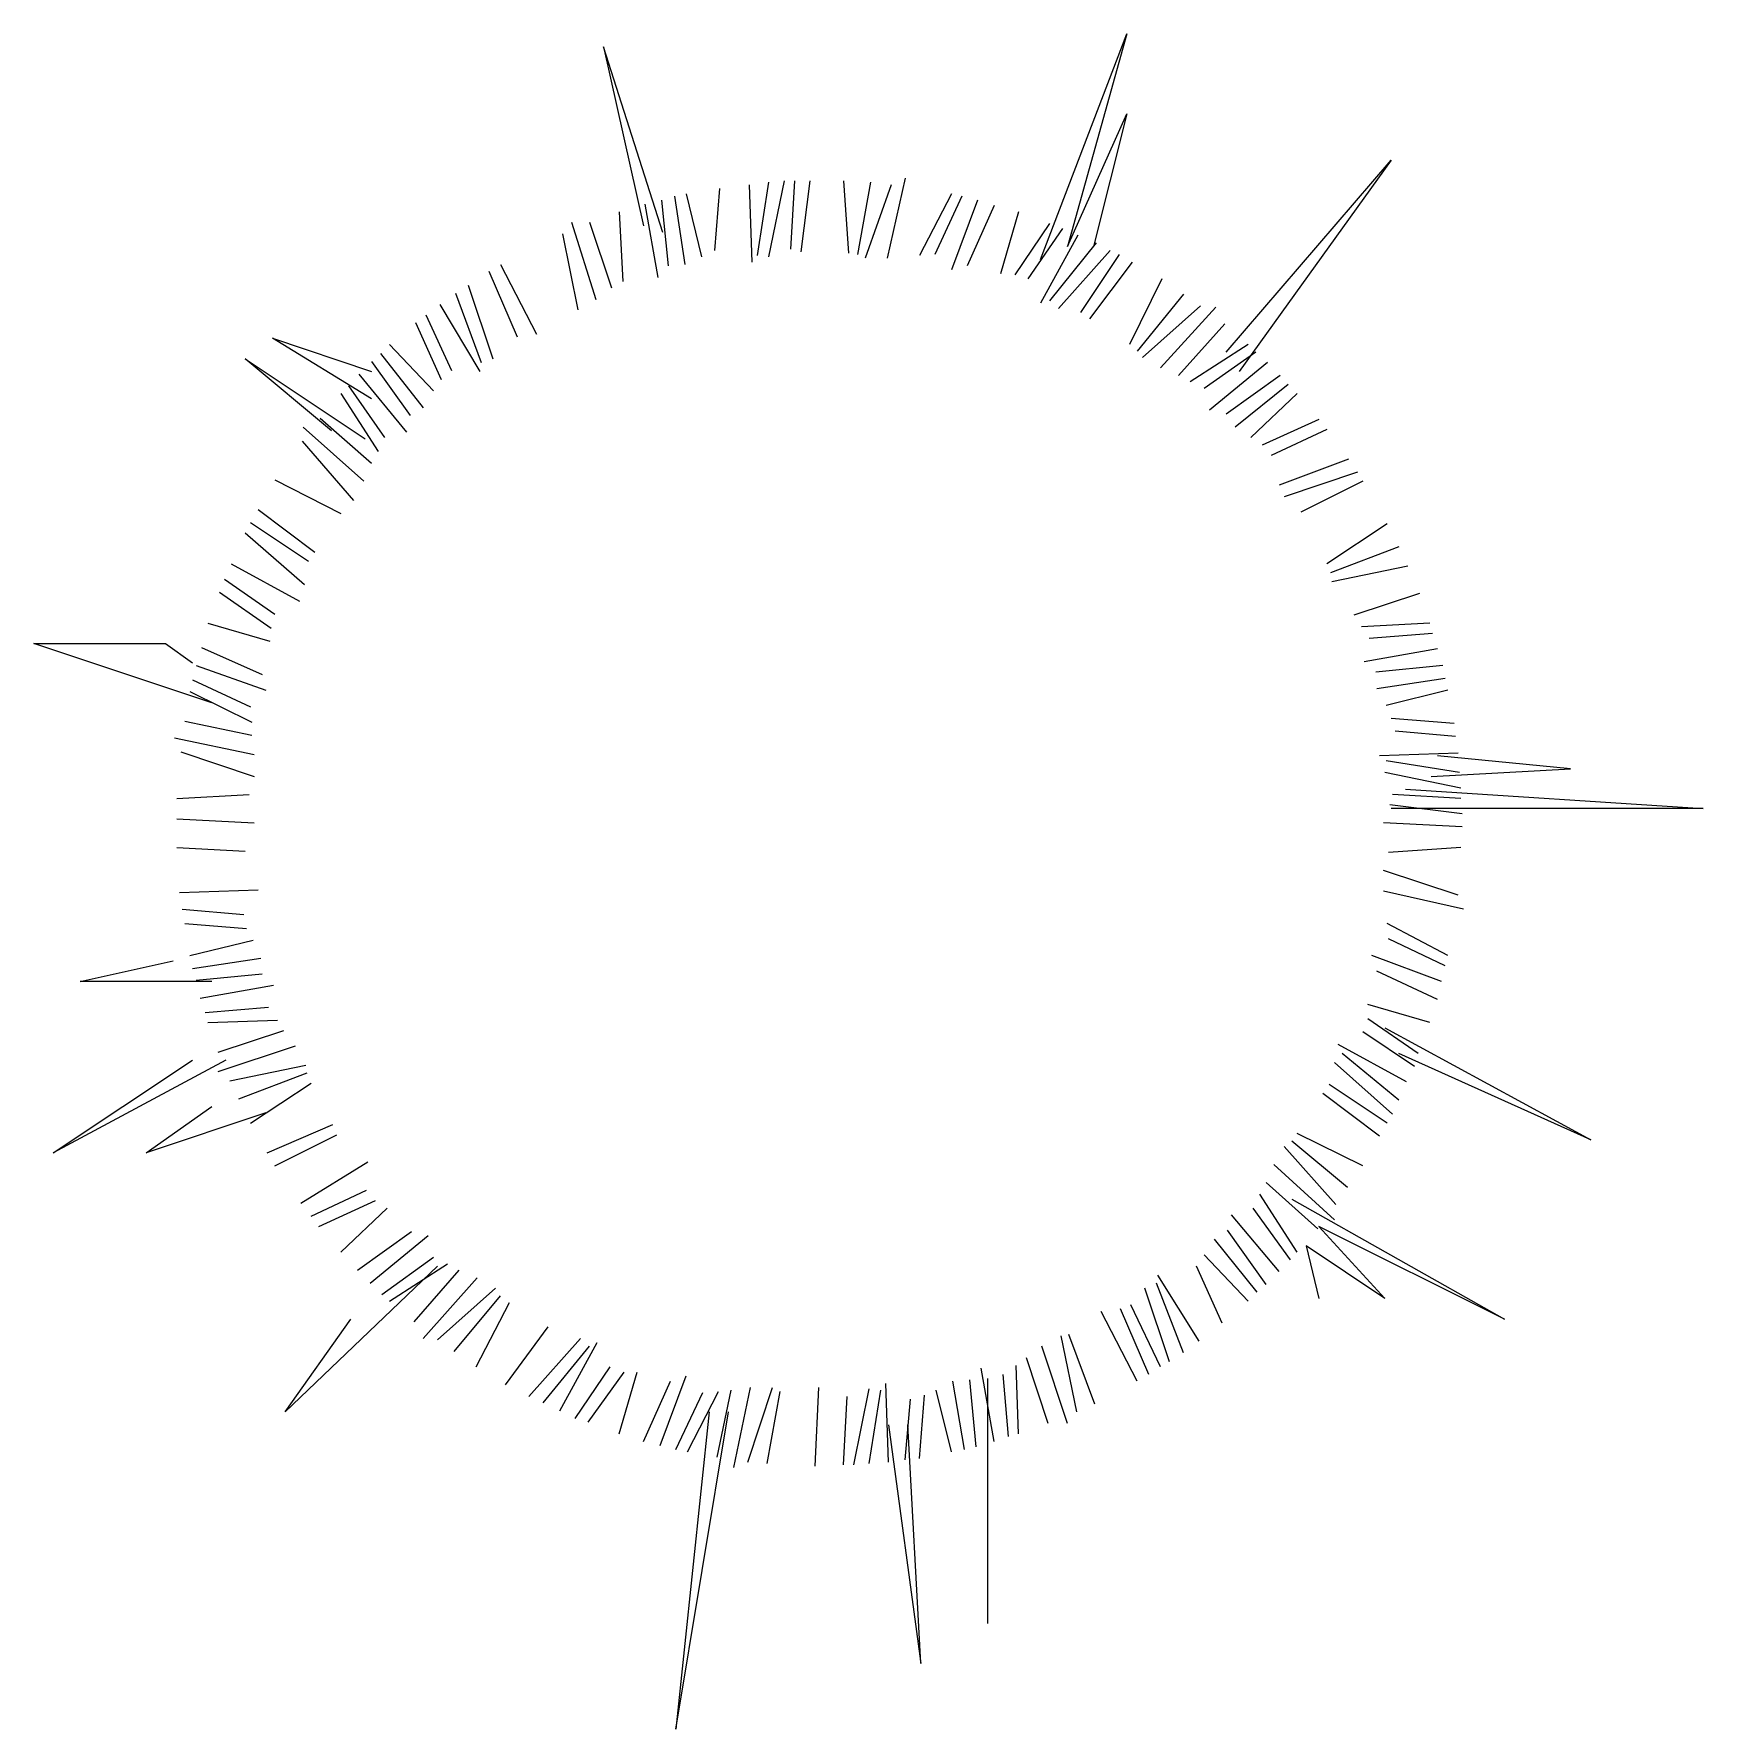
# Model space of a CAD drawing. Header units: metres. Extents: x 18.4 to 31.3, y 8.3 to 21.5.
import ezdxf

# ---------------------------------------------------------------- set-up
doc = ezdxf.new("R2010")
doc.units = ezdxf.units.M

msp = doc.modelspace()

# ---------------------------------------------------------------- linework, layer by layer
for p, q in [((26.19, 19.75), (26.86, 21.5)), ((26.86, 21.5), (26.4, 19.85)), ((23.26, 19.96), (22.8, 21.4)), ((22.8, 21.4), (23.11, 20.01)), ((26.4, 19.85), (26.86, 20.88)), ((26.86, 20.88), (26.6, 19.85)), ((27.63, 19.03), (28.91, 20.52)), ((28.91, 20.52), (27.73, 18.88)), ((23.44, 20.26), (23.56, 19.77)), ((23.7, 20.3), (23.66, 19.82)), ((23.93, 20.33), (23.95, 19.73)), ((24.08, 20.35), (23.99, 19.78)), ((24.2, 20.36), (24.08, 19.77)), ((24.28, 20.36), (24.25, 19.83)), ((24.4, 20.36), (24.33, 19.81)), ((24.66, 20.36), (24.7, 19.8)), ((24.87, 20.35), (24.77, 19.79)), ((25.03, 20.33), (24.83, 19.76)), ((25.14, 20.38), (25, 19.76)), ((25.5, 20.26), (25.25, 19.78)), ((22.92, 20.12), (22.95, 19.58)), ((23.12, 20.18), (23.22, 19.61)), ((23.25, 20.21), (23.3, 19.7)), ((23.35, 20.24), (23.43, 19.71)), ((25.58, 20.24), (25.37, 19.79)), ((25.7, 20.21), (25.5, 19.67)), ((25.83, 20.17), (25.62, 19.7)), ((26.02, 20.12), (25.88, 19.64)), ((22.55, 20.04), (22.74, 19.44)), ((22.69, 20.04), (22.86, 19.53)), ((26.26, 20.03), (25.99, 19.63)), ((26.36, 19.99), (26.09, 19.6)), ((22.48, 19.95), (22.6, 19.36)), ((26.48, 19.94), (26.19, 19.41)), ((26.62, 19.88), (26.26, 19.43)), ((26.73, 19.82), (26.33, 19.37)), ((26.8, 19.79), (26.5, 19.34)), ((26.9, 19.73), (26.57, 19.29)), ((21.91, 19.66), (22.13, 19.15)), ((22, 19.71), (22.28, 19.17)), ((27.13, 19.6), (26.88, 19.09)), ((21.65, 19.49), (21.85, 18.95)), ((21.75, 19.55), (21.94, 18.98)), ((27.3, 19.48), (26.94, 19.04)), ((21.53, 19.4), (21.84, 18.88)), ((27.43, 19.39), (26.98, 18.99)), ((27.55, 19.38), (27.12, 18.91)), ((21.34, 19.26), (21.54, 18.82)), ((21.42, 19.32), (21.62, 18.89)), ((27.62, 19.25), (27.26, 18.85)), ((20.23, 19.14), (21, 18.88)), ((21, 18.67), (20.23, 19.14)), ((21.14, 19.09), (21.48, 18.73)), ((27.8, 19.09), (27.35, 18.8)), ((20.02, 18.98), (20.95, 18.36)), ((20.69, 18.42), (20.02, 18.98)), ((21, 18.96), (21.3, 18.54)), ((21.07, 19.02), (21.4, 18.6)), ((27.86, 19.03), (27.46, 18.75)), ((27.95, 18.95), (27.5, 18.58)), ((20.9, 18.86), (21.27, 18.41)), ((28.05, 18.85), (27.63, 18.55)), ((20.76, 18.71), (21.05, 18.26)), ((20.82, 18.77), (21.1, 18.37)), ((28.11, 18.78), (27.7, 18.45)), ((28.18, 18.71), (27.82, 18.37)), ((20.47, 18.45), (20.94, 18.03)), ((20.6, 18.52), (21, 18.17)), ((28.35, 18.51), (27.91, 18.31)), ((28.41, 18.43), (27.98, 18.23)), ((20.46, 18.34), (20.86, 17.88)), ((28.58, 18.2), (28.04, 18)), ((20.25, 18.04), (20.76, 17.78)), ((28.65, 18.1), (28.08, 17.91)), ((28.69, 18.03), (28.21, 17.79)), ((20.12, 17.81), (20.56, 17.48)), ((20.02, 17.63), (20.48, 17.23)), ((20.06, 17.71), (20.51, 17.41)), ((28.88, 17.7), (28.41, 17.39)), ((28.97, 17.52), (28.44, 17.32)), ((19.91, 17.39), (20.44, 17.1)), ((29.04, 17.37), (28.45, 17.25)), ((19.86, 17.27), (20.25, 17)), ((19.82, 17.17), (20.22, 16.89)), ((29.13, 17.16), (28.62, 16.99)), ((19.73, 16.93), (20.21, 16.79)), ((29.21, 16.93), (28.68, 16.9)), ((29.23, 16.85), (28.74, 16.81)), ((18.38, 16.77), (19.4, 16.77)), ((19.76, 16.31), (18.38, 16.77)), ((19.4, 16.77), (19.61, 16.62)), ((19.68, 16.74), (20.15, 16.53)), ((29.27, 16.73), (28.7, 16.63)), ((19.64, 16.6), (20.18, 16.41)), ((29.31, 16.6), (28.79, 16.55)), ((19.61, 16.49), (20.06, 16.28)), ((29.33, 16.5), (28.8, 16.42)), ((19.59, 16.4), (20.07, 16.16)), ((29.35, 16.41), (28.87, 16.29)), ((29.4, 16.15), (28.91, 16.19)), ((19.55, 16.17), (20.07, 16.06)), ((29.41, 16.05), (28.94, 16.09)), ((19.47, 16.04), (20.09, 15.91)), ((19.52, 15.93), (20.09, 15.74)), ((29.43, 15.92), (28.82, 15.9)), ((29.44, 15.77), (28.87, 15.86)), ((29.22, 15.74), (30.3, 15.8)), ((30.3, 15.8), (29.27, 15.9)), ((29.45, 15.65), (28.86, 15.77)), ((19.49, 15.57), (20.05, 15.6)), ((29.46, 15.45), (28.9, 15.52)), ((29.45, 15.57), (28.92, 15.6)), ((29.02, 15.64), (31.33, 15.49)), ((19.49, 15.41), (20.09, 15.38)), ((31.33, 15.49), (28.91, 15.49)), ((29.46, 15.35), (28.85, 15.38)), ((19.49, 15.19), (20.02, 15.16)), ((29.45, 15.19), (28.89, 15.15)), ((29.43, 14.82), (28.85, 15.01)), ((19.51, 14.84), (20.12, 14.86)), ((29.47, 14.71), (28.85, 14.85)), ((19.53, 14.71), (20.01, 14.67)), ((19.55, 14.6), (20.03, 14.56)), ((29.35, 14.35), (28.88, 14.6)), ((19.59, 14.35), (20.08, 14.47)), ((29.33, 14.27), (28.89, 14.48)), ((29.3, 14.15), (28.76, 14.35)), ((18.74, 14.15), (19.46, 14.31)), ((19.61, 14.25), (20.14, 14.33)), ((19.64, 14.16), (20.15, 14.21)), ((29.27, 14.01), (28.8, 14.23)), ((19.76, 14.15), (18.74, 14.15)), ((19.67, 14.02), (20.24, 14.12)), ((19.71, 13.91), (20.2, 13.95)), ((29.21, 13.83), (28.73, 13.97)), ((19.73, 13.83), (20.27, 13.85)), ((29.12, 13.59), (28.73, 13.86)), ((19.81, 13.6), (20.32, 13.77)), ((29.09, 13.49), (28.69, 13.76)), ((28.86, 13.79), (30.46, 12.92)), ((19.81, 13.45), (20.41, 13.65)), ((29.03, 13.37), (28.5, 13.66)), ((28.97, 13.23), (28.53, 13.59)), ((30.46, 12.92), (28.97, 13.59)), ((18.53, 12.82), (19.61, 13.54)), ((19.87, 13.54), (18.53, 12.82)), ((19.9, 13.38), (20.49, 13.5)), ((19.97, 13.24), (20.5, 13.44)), ((28.92, 13.12), (28.47, 13.52)), ((20.06, 13.05), (20.53, 13.36)), ((28.88, 13.05), (28.43, 13.35)), ((19.25, 12.82), (19.76, 13.18)), ((28.82, 12.95), (28.38, 13.28)), ((20.18, 13.13), (19.25, 12.82)), ((20.19, 12.82), (20.7, 13.04)), ((20.25, 12.72), (20.73, 12.96)), ((28.57, 12.55), (28.14, 12.91)), ((28.69, 12.72), (28.18, 12.97)), ((28.48, 12.42), (28.08, 12.87)), ((20.45, 12.43), (20.97, 12.75)), ((28.47, 12.3), (28, 12.73)), ((20.53, 12.33), (20.96, 12.53)), ((28.18, 12.05), (27.89, 12.5)), ((28.34, 12.23), (27.94, 12.59)), ((20.59, 12.25), (21.03, 12.45)), ((20.76, 12.05), (21.12, 12.39)), ((28.13, 11.99), (27.84, 12.39)), ((28.14, 12.46), (29.79, 11.53)), ((28.04, 11.9), (27.67, 12.34)), ((29.79, 11.53), (28.35, 12.25)), ((28.35, 12.25), (28.86, 11.69)), ((20.89, 11.91), (21.31, 12.21)), ((20.99, 11.81), (21.44, 12.18)), ((27.87, 11.74), (27.54, 12.15)), ((27.94, 11.8), (27.64, 12.22)), ((28.86, 11.69), (28.25, 12.1)), ((28.25, 12.1), (28.35, 11.69)), ((21.08, 11.72), (21.48, 12.01)), ((27.8, 11.67), (27.46, 12.03)), ((21.51, 11.94), (20.33, 10.81)), ((21.14, 11.67), (21.59, 11.96)), ((21.33, 11.51), (21.68, 11.91)), ((21.4, 11.38), (21.82, 11.85)), ((27.42, 11.36), (27.1, 11.87)), ((27.6, 11.5), (27.4, 11.94)), ((21.51, 11.37), (21.96, 11.77)), ((21.64, 11.28), (22, 11.71)), ((27.19, 11.2), (27, 11.77)), ((27.3, 11.27), (27.09, 11.81)), ((21.81, 11.16), (22.07, 11.66)), ((26.94, 11.05), (26.66, 11.59)), ((27.03, 11.1), (26.81, 11.61)), ((27.12, 11.16), (26.89, 11.64)), ((20.33, 10.81), (20.84, 11.53)), ((22.04, 11.02), (22.37, 11.47)), ((22.22, 10.93), (22.62, 11.38)), ((22.33, 10.88), (22.69, 11.32)), ((22.46, 10.82), (22.75, 11.35)), ((26.4, 10.72), (26.2, 11.32)), ((26.47, 10.81), (26.35, 11.4)), ((26.61, 10.87), (26.41, 11.41)), ((26.25, 10.72), (26.08, 11.23)), ((22.58, 10.76), (22.85, 11.16)), ((22.68, 10.73), (22.96, 11.12)), ((22.92, 10.64), (23.06, 11.12)), ((23.11, 10.58), (23.32, 11.05)), ((23.24, 10.55), (23.44, 11.09)), ((25.6, 10.52), (25.51, 11.05)), ((25.69, 10.54), (25.64, 11.06)), ((25.83, 10.58), (25.73, 11.15)), ((25.78, 9.17), (25.78, 11.07)), ((25.94, 10.62), (25.9, 11.1)), ((26.02, 10.64), (26, 11.17)), ((23.36, 10.52), (23.57, 10.96)), ((23.45, 10.5), (23.69, 10.97)), ((23.68, 10.46), (23.79, 10.98)), ((23.81, 10.38), (23.94, 11)), ((23.92, 10.42), (24.11, 11)), ((24.07, 10.41), (24.17, 10.97)), ((24.44, 10.39), (24.47, 11)), ((24.66, 10.4), (24.69, 10.93)), ((24.74, 10.4), (24.86, 10.99)), ((24.86, 10.41), (24.95, 10.98)), ((25.01, 10.42), (24.99, 11.03)), ((25.25, 10.45), (25.29, 10.94)), ((25.5, 10.5), (25.38, 10.98)), ((23.36, 8.35), (23.77, 10.81)), ((23.62, 10.81), (23.36, 8.35)), ((25.14, 10.44), (25.18, 10.91)), ((25.01, 10.71), (25.26, 8.86)), ((25.26, 8.86), (25.16, 10.71))]:
    msp.add_line(p, q)

doc.saveas('drawing.dxf')
